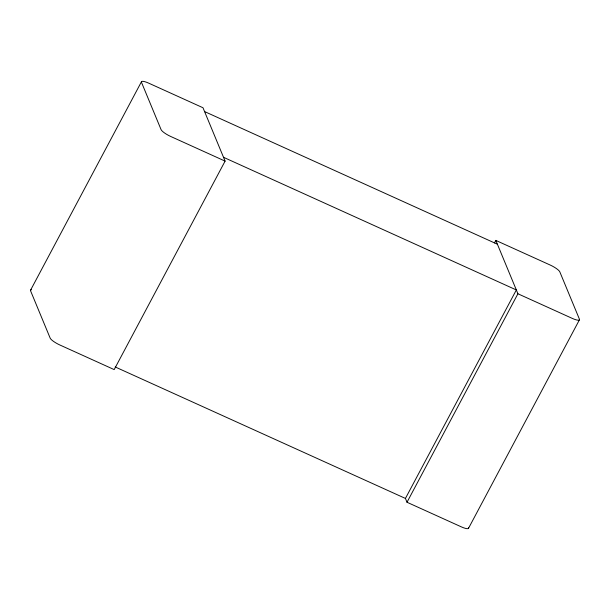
<?xml version="1.0" encoding="UTF-8"?>
<svg xmlns="http://www.w3.org/2000/svg" width="610" height="610" viewBox="0 0 610 610"><rect width="100%" height="100%" fill="white"/><g stroke="black" fill="none" stroke-linecap="round" stroke-linejoin="round"><path stroke-width="0.91" d="M30.53 290.246L141.444 81.763M225.098 161.109L170.716 136.472A9.516 2.181 28 0 1 161.086 129.633L141.512 82.365A9.516 2.181 28 0 1 148.611 83.112L202.993 107.749L225.098 161.109L114.184 369.599L59.803 344.963A9.516 2.181 28 0 1 50.172 338.123L30.591 290.856A9.516 2.181 28 0 1 31.453 289.788M494.474 242.925L495.816 240.401L550.197 265.037A9.516 2.181 28 0 1 559.827 271.877L579.409 319.144A9.516 2.181 28 0 1 572.302 318.405L517.92 293.768L495.816 240.401M468.488 527.635A9.516 2.181 28 0 1 461.389 526.887L407.007 502.251L405.429 498.439L516.342 289.956L223.519 157.296M407.007 502.251L517.92 293.768M468.556 528.237L579.47 319.754M204.571 111.561L497.394 244.213M115.206 366.961L405.429 498.439"/></g></svg>
